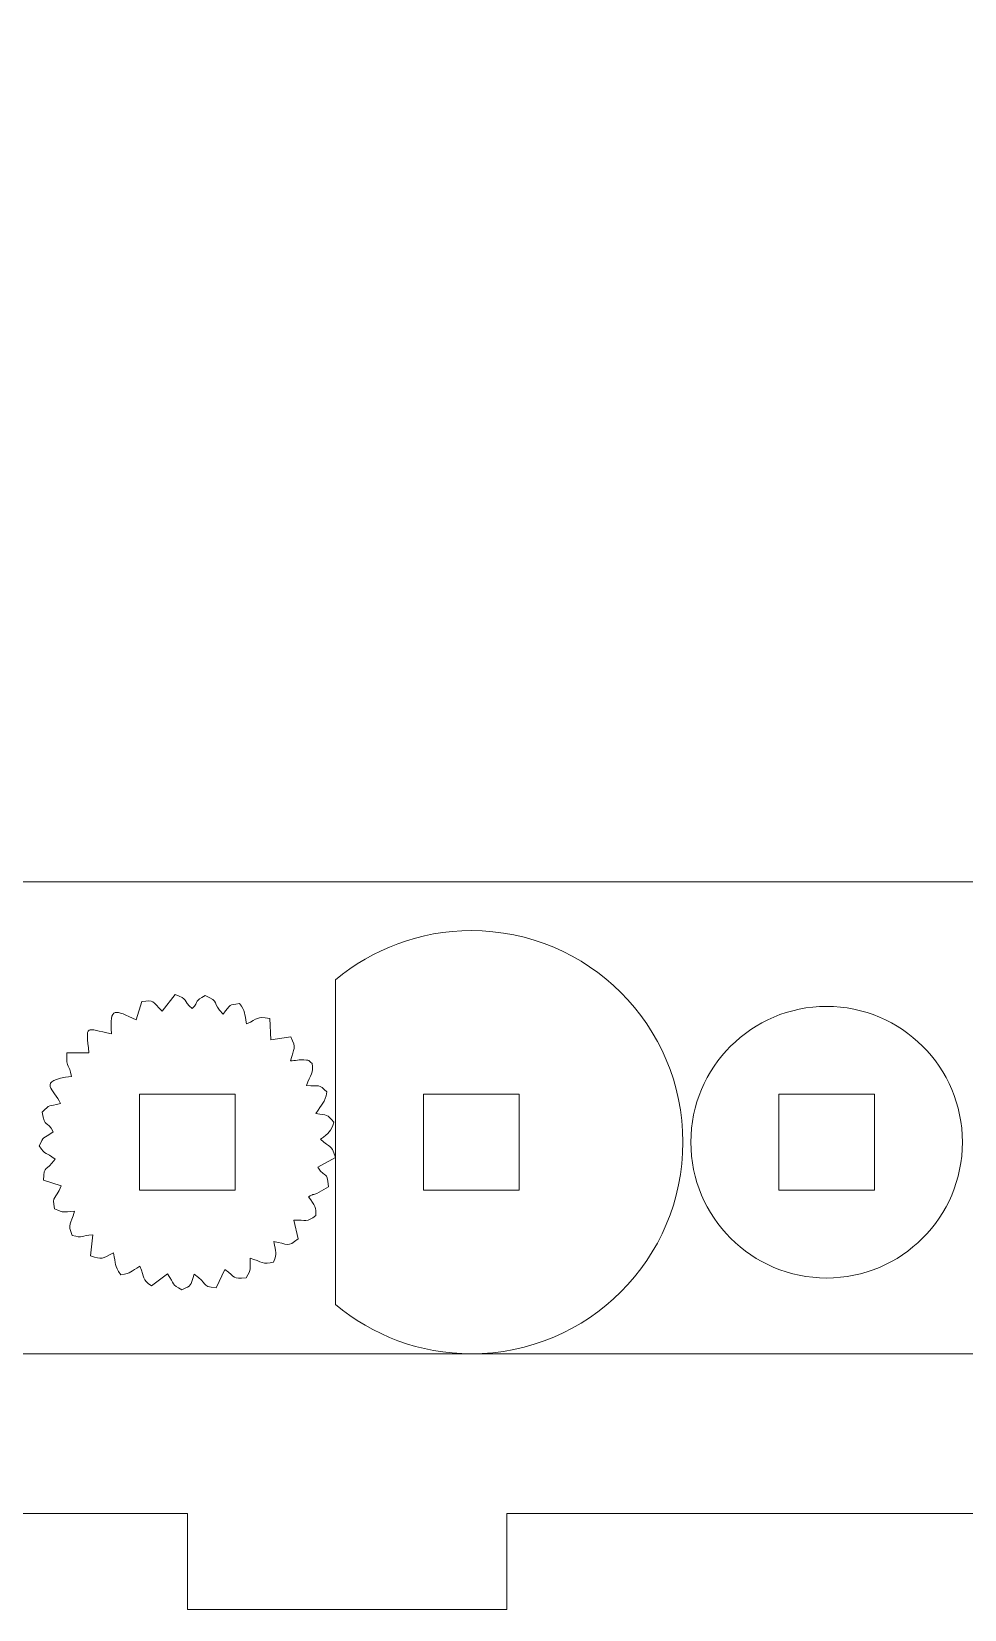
# Model space of a CAD drawing. Header units: millimetres. Extents: x -237 to 237, y -201 to 201.
# Drawn here: x -170.8 to -112.4, y -200.8 to -102 of the extents above; entities that cross this region are included whole.
import ezdxf

# ---------------------------------------------------------------- set-up
doc = ezdxf.new("R2010")
doc.units = ezdxf.units.MM
doc.header["$MEASUREMENT"] = 0
doc.layers.add('Layer 1', color=7, linetype='Continuous')

msp = doc.modelspace()

# ---------------------------------------------------------------- linework, layer by layer
at = {"layer": 'Layer 1', "color": 240, "lineweight": 9}
for points in [[(-164.0044, -174.5281), (-158.0044, -174.5281), (-158.0044, -168.5281), (-164.0044, -168.5281), (-164.0044, -174.5281)], [(-146.2274, -174.5281), (-140.2274, -174.5281), (-140.2274, -168.5281), (-146.2274, -168.5281), (-146.2274, -174.5281)], [(-123.9815, -174.5281), (-117.9815, -174.5281), (-117.9815, -168.5281), (-123.9815, -168.5281), (-123.9815, -174.5281)]]:
    msp.add_lwpolyline(points, close=True, dxfattribs=at)
msp.add_ellipse((-120.9815, -171.5281), major_axis=(0, 8.4999), ratio=1, dxfattribs=at)
for points, knots in [([(-231, -5.2262), (-231, -5.2262), (-196, -5.2262), (-196, -5.2262), (-196, -5.2262), (-196, -5.2262), (-196, 0.7738), (-196, 0.7738), (-196, 0.7738), (-196, 0.7738), (-176, 0.7738), (-176, 0.7738), (-176, 0.7738), (-176, 0.7738), (-176, -5.2262), (-176, -5.2262), (-176, -5.2262), (-176, -5.2262), (-136, -5.2262), (-136, -5.2262), (-136, -5.2262), (-136, -5.2262), (-136, 0.7738), (-136, 0.7738), (-136, 0.7738), (-136, 0.7738), (-116, 0.7738), (-116, 0.7738), (-116, 0.7738), (-116, 0.7738), (-116, -5.2262), (-116, -5.2262), (-116, -5.2262), (-116, -5.2262), (-81, -5.2262), (-81, -5.2262), (-81, -5.2262), (-81, -5.2262), (-81, -40.2262), (-81, -40.2262), (-81, -40.2262), (-81, -40.2262), (-75, -40.2262), (-75, -40.2262), (-75, -40.2262), (-75, -40.2262), (-75, -60.2262), (-75, -60.2262), (-75, -60.2262), (-75, -60.2262), (-81, -60.2262), (-81, -60.2262), (-81, -60.2262), (-81, -60.2262), (-81, -100.2262), (-81, -100.2262), (-81, -100.2262), (-81, -100.2262), (-75, -100.2262), (-75, -100.2262), (-75, -100.2262), (-75, -100.2262), (-75, -120.2262), (-75, -120.2262), (-75, -120.2262), (-75, -120.2262), (-81, -120.2262), (-81, -120.2262), (-81, -120.2262), (-81, -120.2262), (-81, -155.2262), (-81, -155.2262), (-81, -155.2262), (-136.0682, -155.2262), (-175.9318, -155.2262), (-231, -155.2262), (-231, -155.2262), (-231, -155.2262), (-231, -120.2262), (-231, -120.2262), (-231, -120.2262), (-231, -120.2262), (-237, -120.2262), (-237, -120.2262), (-237, -120.2262), (-237, -120.2262), (-237, -100.2262), (-237, -100.2262), (-237, -100.2262), (-237, -100.2262), (-231, -100.2262), (-231, -100.2262), (-231, -100.2262), (-231, -100.2262), (-231, -60.2262), (-231, -60.2262), (-231, -60.2262), (-231, -60.2262), (-237, -60.2262), (-237, -60.2262), (-237, -60.2262), (-237, -60.2262), (-237, -40.2262), (-237, -40.2262), (-237, -40.2262), (-237, -40.2262), (-231, -40.2262), (-231, -40.2262), (-231, -40.2262), (-231, -40.2262), (-231, -5.2262), (-231, -5.2262)], [0, 0, 0, 0, 0.0344828, 0.0344828, 0.0344828, 0.0344828, 0.0689655, 0.0689655, 0.0689655, 0.0689655, 0.1034483, 0.1034483, 0.1034483, 0.1034483, 0.137931, 0.137931, 0.137931, 0.137931, 0.1724138, 0.1724138, 0.1724138, 0.1724138, 0.2068966, 0.2068966, 0.2068966, 0.2068966, 0.2413793, 0.2413793, 0.2413793, 0.2413793, 0.2758621, 0.2758621, 0.2758621, 0.2758621, 0.3103448, 0.3103448, 0.3103448, 0.3103448, 0.3448276, 0.3448276, 0.3448276, 0.3448276, 0.3793103, 0.3793103, 0.3793103, 0.3793103, 0.4137931, 0.4137931, 0.4137931, 0.4137931, 0.4482759, 0.4482759, 0.4482759, 0.4482759, 0.4827586, 0.4827586, 0.4827586, 0.4827586, 0.5172414, 0.5172414, 0.5172414, 0.5172414, 0.5517241, 0.5517241, 0.5517241, 0.5517241, 0.5862069, 0.5862069, 0.5862069, 0.5862069, 0.6206897, 0.6206897, 0.6206897, 0.6206897, 0.6551724, 0.6551724, 0.6551724, 0.6551724, 0.6896552, 0.6896552, 0.6896552, 0.6896552, 0.7241379, 0.7241379, 0.7241379, 0.7241379, 0.7586207, 0.7586207, 0.7586207, 0.7586207, 0.7931034, 0.7931034, 0.7931034, 0.7931034, 0.8275862, 0.8275862, 0.8275862, 0.8275862, 0.862069, 0.862069, 0.862069, 0.862069, 0.8965517, 0.8965517, 0.8965517, 0.8965517, 0.9310345, 0.9310345, 0.9310345, 0.9310345, 1, 1, 1, 1]), ([(-143.2274, -158.2823), (-135.912, -158.2823), (-129.9816, -164.2127), (-129.9816, -171.5281), (-129.9816, -171.5281), (-129.9816, -178.8435), (-135.912, -184.7739), (-143.2274, -184.7739), (-143.2274, -184.7739), (-146.4629, -184.7739), (-149.427, -183.6132), (-151.7273, -181.6863), (-151.7273, -181.6863), (-151.7273, -181.6863), (-151.7273, -161.3699), (-151.7273, -161.3699), (-151.7273, -161.3699), (-149.427, -159.443), (-146.4629, -158.2823), (-143.2274, -158.2823)], [0, 0, 0, 0, 0.1666667, 0.1666667, 0.1666667, 0.1666667, 0.3333333, 0.3333333, 0.3333333, 0.3333333, 0.5, 0.5, 0.5, 0.5, 0.6666667, 0.6666667, 0.6666667, 0.6666667, 1, 1, 1, 1]), ([(-162.5748, -163.3276), (-163.2255, -162.6813), (-163.0665, -162.6395), (-163.853, -162.71), (-163.853, -162.71), (-163.853, -162.71), (-164.2069, -163.8671), (-164.2069, -163.8671), (-164.2069, -163.8671), (-165.5511, -163.2545), (-165.8889, -162.9797), (-165.7633, -164.7425), (-165.7633, -164.7425), (-167.4002, -164.4012), (-167.3826, -164.1061), (-167.1672, -165.9363), (-167.1672, -165.9363), (-167.1672, -165.9363), (-168.5573, -165.9273), (-168.5573, -165.9273), (-168.5573, -165.9273), (-168.5878, -167.0341), (-168.4055, -166.5508), (-168.26, -167.4066), (-168.26, -167.4066), (-170.5203, -167.7032), (-169.342, -168.2235), (-168.9469, -169.1021), (-168.9469, -169.1021), (-169.7394, -169.307), (-169.5764, -169.1264), (-170.1051, -169.6429), (-170.1051, -169.6429), (-169.9167, -170.6785), (-169.8171, -170.1201), (-169.4007, -170.8777), (-169.4007, -170.8777), (-170.0638, -171.341), (-170.0028, -171.1109), (-170.2815, -171.7643), (-170.2815, -171.7643), (-169.8697, -172.4156), (-169.8782, -172.096), (-169.294, -172.5809), (-169.294, -172.5809), (-169.8736, -173.4141), (-169.9588, -172.9026), (-170.0193, -173.9029), (-170.0193, -173.9029), (-170.0193, -173.9029), (-168.9164, -174.2581), (-168.9164, -174.2581), (-168.9164, -174.2581), (-169.2634, -175.2101), (-169.4925, -174.7681), (-169.3303, -175.6984), (-169.3303, -175.6984), (-168.6607, -175.9737), (-168.8825, -175.8859), (-168.0745, -175.8412), (-168.0745, -175.8412), (-168.3019, -176.7307), (-168.5422, -176.5894), (-168.2161, -177.3578), (-168.2161, -177.3578), (-167.5421, -177.5506), (-167.6615, -177.3796), (-166.9305, -177.3174), (-166.9305, -177.3174), (-166.9305, -177.3174), (-167.0623, -178.632), (-167.0623, -178.632), (-167.0623, -178.632), (-166.3191, -178.9061), (-166.3831, -178.8267), (-165.6392, -178.4625), (-165.6392, -178.4625), (-165.4353, -179.1929), (-165.6267, -179.2087), (-165.1677, -179.8238), (-165.1677, -179.8238), (-164.4721, -179.713), (-164.5892, -179.6431), (-163.9778, -179.2853), (-163.9778, -179.2853), (-163.6523, -180.0481), (-163.8722, -180.0734), (-163.2586, -180.5141), (-163.2586, -180.5141), (-163.2586, -180.5141), (-162.2418, -179.7599), (-162.2418, -179.7599), (-162.2418, -179.7599), (-161.7991, -180.4825), (-162.0083, -180.3945), (-161.3527, -180.7758), (-161.3527, -180.7758), (-160.696, -180.4548), (-160.8531, -180.5915), (-160.5722, -179.7978), (-160.5722, -179.7978), (-159.7035, -180.3803), (-160.1955, -180.5476), (-159.2117, -180.6379), (-159.2117, -180.6379), (-159.2117, -180.6379), (-158.6626, -179.4873), (-158.6626, -179.4873), (-158.6626, -179.4873), (-157.9346, -180.0431), (-158.2199, -180.0622), (-157.335, -180.018), (-157.335, -180.018), (-156.9718, -179.4282), (-157.0996, -179.5336), (-157.0742, -178.7874), (-157.0742, -178.7874), (-156.389, -178.9859), (-156.2446, -179.2345), (-155.6069, -179.0318), (-155.6069, -179.0318), (-155.3613, -178.4263), (-155.4867, -178.4556), (-155.5979, -177.7391), (-155.5979, -177.7391), (-154.76, -177.879), (-154.7035, -178.1496), (-154.0791, -177.5678), (-154.0791, -177.5678), (-154.0791, -177.5678), (-154.339, -176.3978), (-154.339, -176.3978), (-154.339, -176.3978), (-153.5807, -176.3944), (-153.5262, -176.5549), (-152.972, -176.1184), (-152.972, -176.1184), (-152.9244, -175.6228), (-153.0069, -175.4949), (-153.4232, -174.9524), (-153.4232, -174.9524), (-153.056, -174.7166), (-153.3043, -174.889), (-152.8918, -174.7301), (-152.8918, -174.7301), (-152.8918, -174.7301), (-152.1801, -174.3295), (-152.1801, -174.3295), (-152.1801, -174.3295), (-152.2861, -173.1625), (-152.3144, -173.9349), (-152.844, -173.0888), (-152.844, -173.0888), (-152.844, -173.0888), (-151.7273, -172.4888), (-151.7273, -172.4888), (-151.7273, -172.4888), (-152.0413, -171.5281), (-152.0338, -171.9781), (-152.6695, -171.3398), (-152.6695, -171.3398), (-152.1351, -170.9354), (-152.021, -170.8626), (-151.8301, -170.2792), (-151.8301, -170.2792), (-152.2895, -169.73), (-152.225, -169.8591), (-152.9569, -169.7337), (-152.9569, -169.7337), (-152.5822, -169.0889), (-152.386, -169.0898), (-152.2755, -168.382), (-152.2755, -168.382), (-152.7818, -167.867), (-152.7234, -168.0192), (-153.5513, -167.9847), (-153.5513, -167.9847), (-153.319, -167.2838), (-153.0835, -167.2055), (-153.189, -166.5909), (-153.189, -166.5909), (-153.5363, -166.3801), (-153.2053, -166.4245), (-153.711, -166.3716), (-153.711, -166.3716), (-153.8872, -166.3532), (-154.3346, -166.4173), (-154.5405, -166.4387), (-154.5405, -166.4387), (-154.3601, -165.6109), (-154.1575, -165.6846), (-154.5298, -164.9292), (-154.5298, -164.9292), (-154.5298, -164.9292), (-155.7809, -165.1185), (-155.7809, -165.1185), (-155.7809, -165.1185), (-155.7809, -165.1185), (-155.8502, -163.7791), (-155.8502, -163.7791), (-155.8502, -163.7791), (-156.72, -163.6401), (-156.5432, -163.7998), (-157.3078, -164.1219), (-157.3078, -164.1219), (-157.4278, -163.4404), (-157.3642, -163.3547), (-157.7437, -162.8481), (-157.7437, -162.8481), (-158.4232, -162.9442), (-158.2844, -162.8833), (-158.7636, -163.5058), (-158.7636, -163.5058), (-159.544, -162.7814), (-158.9016, -162.7606), (-159.8905, -162.3468), (-159.8905, -162.3468), (-160.604, -162.7076), (-160.228, -162.6707), (-160.7133, -163.1687), (-160.7133, -163.1687), (-161.3138, -162.6553), (-160.9309, -162.5616), (-161.7738, -162.2804), (-161.7738, -162.2804), (-161.7738, -162.2804), (-162.5748, -163.3276), (-162.5748, -163.3276)], [0, 0, 0, 0, 0.0172414, 0.0172414, 0.0172414, 0.0172414, 0.0344828, 0.0344828, 0.0344828, 0.0344828, 0.0517241, 0.0517241, 0.0517241, 0.0517241, 0.0689655, 0.0689655, 0.0689655, 0.0689655, 0.0862069, 0.0862069, 0.0862069, 0.0862069, 0.1034483, 0.1034483, 0.1034483, 0.1034483, 0.1206897, 0.1206897, 0.1206897, 0.1206897, 0.137931, 0.137931, 0.137931, 0.137931, 0.1551724, 0.1551724, 0.1551724, 0.1551724, 0.1724138, 0.1724138, 0.1724138, 0.1724138, 0.1896552, 0.1896552, 0.1896552, 0.1896552, 0.2068966, 0.2068966, 0.2068966, 0.2068966, 0.2241379, 0.2241379, 0.2241379, 0.2241379, 0.2413793, 0.2413793, 0.2413793, 0.2413793, 0.2586207, 0.2586207, 0.2586207, 0.2586207, 0.2758621, 0.2758621, 0.2758621, 0.2758621, 0.2931034, 0.2931034, 0.2931034, 0.2931034, 0.3103448, 0.3103448, 0.3103448, 0.3103448, 0.3275862, 0.3275862, 0.3275862, 0.3275862, 0.3448276, 0.3448276, 0.3448276, 0.3448276, 0.362069, 0.362069, 0.362069, 0.362069, 0.3793103, 0.3793103, 0.3793103, 0.3793103, 0.3965517, 0.3965517, 0.3965517, 0.3965517, 0.4137931, 0.4137931, 0.4137931, 0.4137931, 0.4310345, 0.4310345, 0.4310345, 0.4310345, 0.4482759, 0.4482759, 0.4482759, 0.4482759, 0.4655172, 0.4655172, 0.4655172, 0.4655172, 0.4827586, 0.4827586, 0.4827586, 0.4827586, 0.5, 0.5, 0.5, 0.5, 0.5172414, 0.5172414, 0.5172414, 0.5172414, 0.5344828, 0.5344828, 0.5344828, 0.5344828, 0.5517241, 0.5517241, 0.5517241, 0.5517241, 0.5689655, 0.5689655, 0.5689655, 0.5689655, 0.5862069, 0.5862069, 0.5862069, 0.5862069, 0.6034483, 0.6034483, 0.6034483, 0.6034483, 0.6206897, 0.6206897, 0.6206897, 0.6206897, 0.637931, 0.637931, 0.637931, 0.637931, 0.6551724, 0.6551724, 0.6551724, 0.6551724, 0.6724138, 0.6724138, 0.6724138, 0.6724138, 0.6896552, 0.6896552, 0.6896552, 0.6896552, 0.7068966, 0.7068966, 0.7068966, 0.7068966, 0.7241379, 0.7241379, 0.7241379, 0.7241379, 0.7413793, 0.7413793, 0.7413793, 0.7413793, 0.7586207, 0.7586207, 0.7586207, 0.7586207, 0.7758621, 0.7758621, 0.7758621, 0.7758621, 0.7931034, 0.7931034, 0.7931034, 0.7931034, 0.8103448, 0.8103448, 0.8103448, 0.8103448, 0.8275862, 0.8275862, 0.8275862, 0.8275862, 0.8448276, 0.8448276, 0.8448276, 0.8448276, 0.862069, 0.862069, 0.862069, 0.862069, 0.8793103, 0.8793103, 0.8793103, 0.8793103, 0.8965517, 0.8965517, 0.8965517, 0.8965517, 0.9137931, 0.9137931, 0.9137931, 0.9137931, 0.9310345, 0.9310345, 0.9310345, 0.9310345, 0.9482759, 0.9482759, 0.9482759, 0.9482759, 0.9655172, 0.9655172, 0.9655172, 0.9655172, 1, 1, 1, 1]), ([(-57, -194.7739), (-57, -194.7739), (-75, -194.7739), (-75, -194.7739), (-75, -194.7739), (-75, -194.7739), (-75, -200.7739), (-75, -200.7739), (-75, -200.7739), (-75, -200.7739), (-95, -200.7739), (-95, -200.7739), (-95, -200.7739), (-95, -200.7739), (-95, -194.7739), (-95, -194.7739), (-95, -194.7739), (-95, -194.7739), (-141, -194.7739), (-141, -194.7739), (-141, -194.7739), (-141, -194.7739), (-141, -200.7739), (-141, -200.7739), (-141, -200.7739), (-141, -200.7739), (-161, -200.7739), (-161, -200.7739), (-161, -200.7739), (-161, -200.7739), (-161, -194.7739), (-161, -194.7739), (-161, -194.7739), (-161, -194.7739), (-207, -194.7739), (-207, -194.7739), (-207, -194.7739), (-207, -194.7739), (-207, -200.7739), (-207, -200.7739), (-207, -200.7739), (-207, -200.7739), (-227, -200.7739), (-227, -200.7739), (-227, -200.7739), (-227, -200.7739), (-227, -194.7739), (-227, -194.7739), (-227, -194.7739), (-227, -194.7739), (-237, -194.7739), (-237, -194.7739), (-237, -194.7739), (-237, -194.7739), (-237, -184.7739), (-237, -184.7739), (-237, -184.7739), (-237, -184.7739), (-57, -184.7739), (-57, -184.7739), (-57, -184.7739), (-57, -184.7739), (-57, -194.7739), (-57, -194.7739)], [0, 0, 0, 0, 0.0588235, 0.0588235, 0.0588235, 0.0588235, 0.1176471, 0.1176471, 0.1176471, 0.1176471, 0.1764706, 0.1764706, 0.1764706, 0.1764706, 0.2352941, 0.2352941, 0.2352941, 0.2352941, 0.2941176, 0.2941176, 0.2941176, 0.2941176, 0.3529412, 0.3529412, 0.3529412, 0.3529412, 0.4117647, 0.4117647, 0.4117647, 0.4117647, 0.4705882, 0.4705882, 0.4705882, 0.4705882, 0.5294118, 0.5294118, 0.5294118, 0.5294118, 0.5882353, 0.5882353, 0.5882353, 0.5882353, 0.6470588, 0.6470588, 0.6470588, 0.6470588, 0.7058824, 0.7058824, 0.7058824, 0.7058824, 0.7647059, 0.7647059, 0.7647059, 0.7647059, 0.8235294, 0.8235294, 0.8235294, 0.8235294, 0.8823529, 0.8823529, 0.8823529, 0.8823529, 1, 1, 1, 1])]:
    msp.add_open_spline(points, degree=3, knots=knots, dxfattribs=at)

doc.saveas('drawing.dxf')
